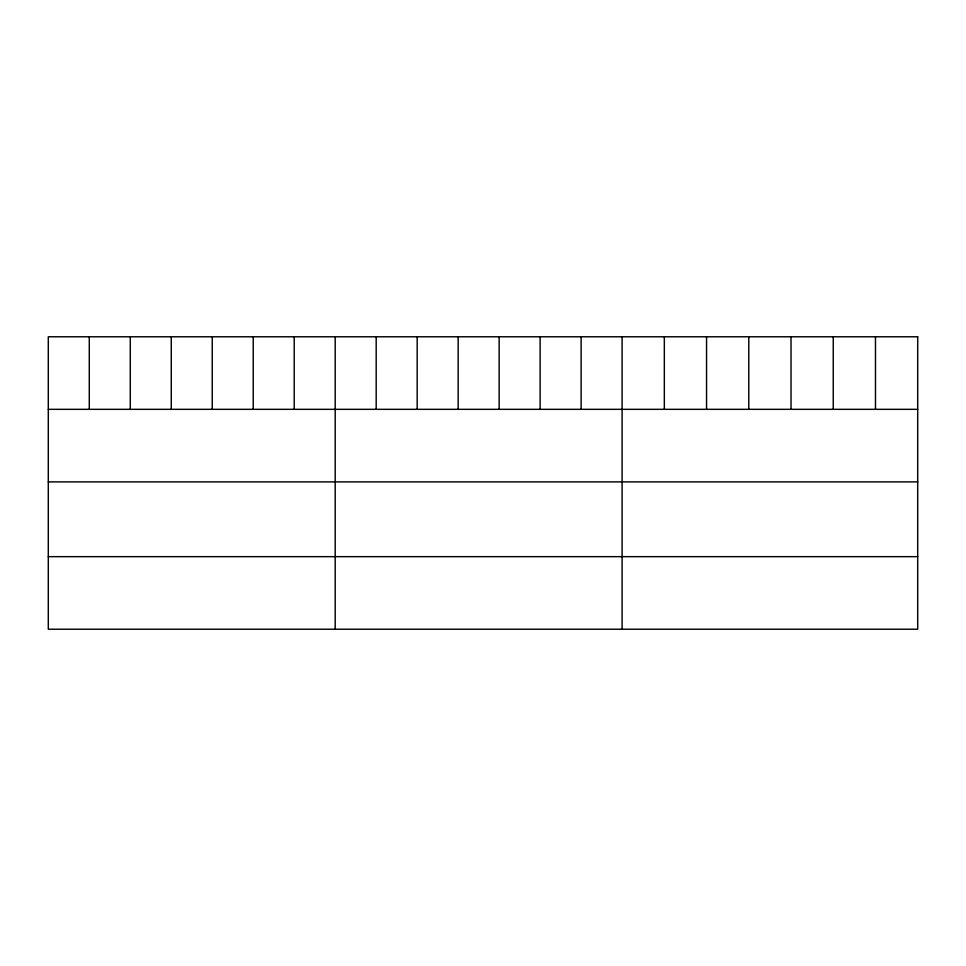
<?xml version="1.0" encoding="UTF-8"?>
<svg xmlns="http://www.w3.org/2000/svg" width="966" height="966" viewBox="0 0 966 966"><rect width="100%" height="100%" fill="white"/><g stroke="black" fill="none" stroke-linecap="round" stroke-linejoin="round"><path stroke-width="1.45" d="M48.3 409.33L917.7 409.33M48.3 481.889L917.7 481.889M48.3 556.658L917.7 556.658M875.474 336.784L875.474 409.33M833.247 336.784L833.247 409.33M791.021 336.784L791.021 409.33M748.783 336.784L748.783 409.33M706.557 336.784L706.557 409.33M664.33 336.784L664.33 409.33M622.104 336.784L622.104 629.216M581.121 336.784L581.121 409.33M540.127 336.784L540.127 409.33M499.144 336.784L499.144 409.33M458.162 336.784L458.162 409.33M417.179 336.784L417.179 409.33M376.185 336.784L376.185 409.33M335.202 336.784L335.202 629.216M294.219 336.784L294.219 409.33M253.225 336.784L253.225 409.33M212.242 336.784L212.242 409.33M171.26 336.784L171.26 409.33M130.277 336.784L130.277 409.33M89.283 336.784L89.283 409.33M917.7 336.784L48.3 336.784L48.3 629.216L917.7 629.216L917.7 336.784"/></g></svg>
